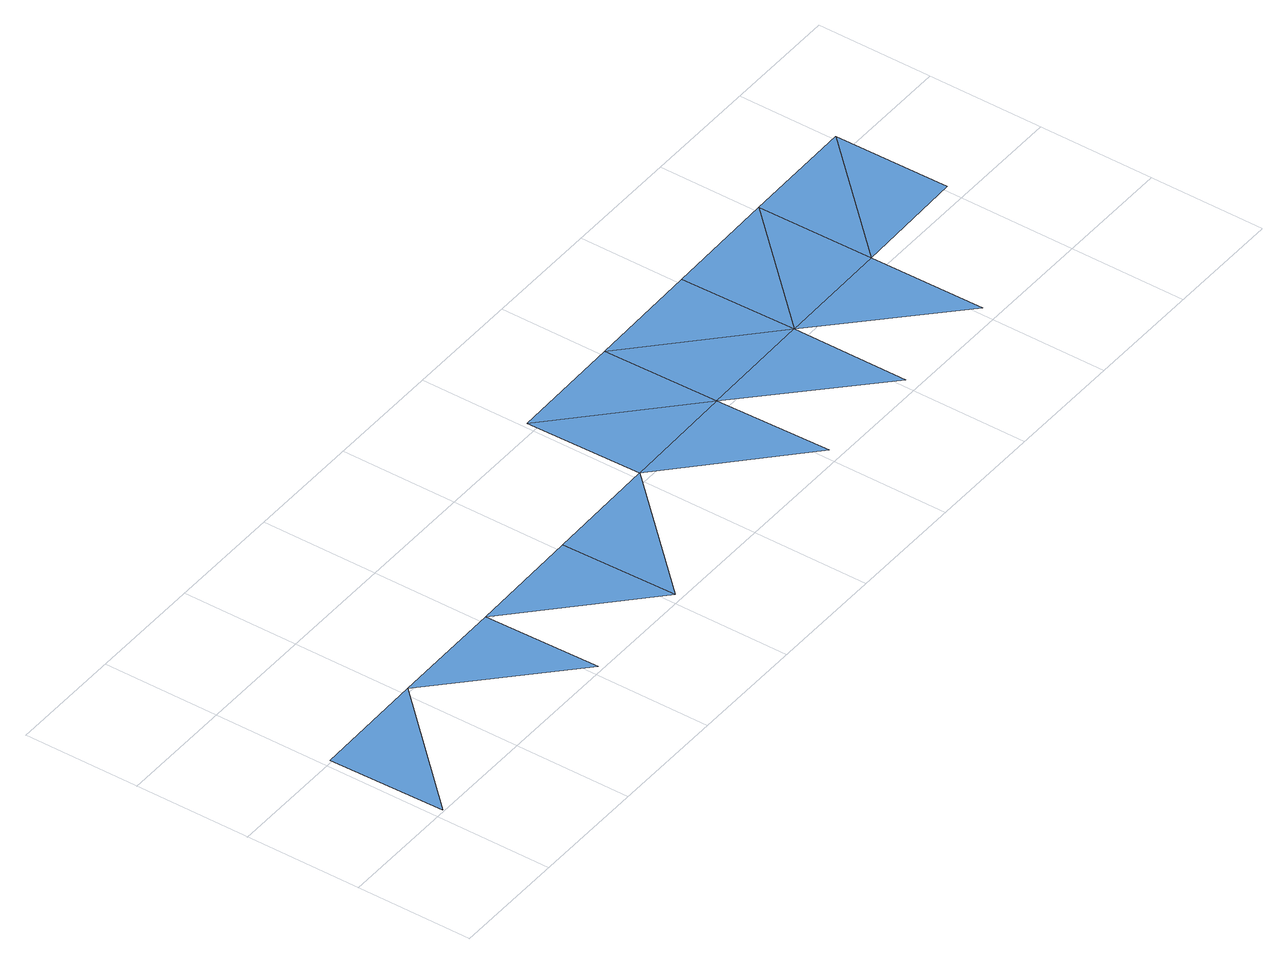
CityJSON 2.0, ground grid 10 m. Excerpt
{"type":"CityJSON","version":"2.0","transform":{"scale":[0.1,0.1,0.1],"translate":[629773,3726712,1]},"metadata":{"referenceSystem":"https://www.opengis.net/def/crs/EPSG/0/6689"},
"CityObjects":{
"waterbody1":{"type":"WaterBody","attributes":{"name":"福岡県津波浸水想定図","class":"1140","function":"2","WaterBodyTsunamiRiskAttribute.description":"1","WaterBodyTsunamiRiskAttribute.rank":"1"},"geometry":[{"type":"MultiSurface","lod":"1","boundaries":[[[0,1,2]],[[3,4,2]],[[5,6,4]]]}]},
"waterbody2":{"type":"WaterBody","attributes":{"name":"福岡県津波浸水想定図","class":"1140","function":"2","WaterBodyTsunamiRiskAttribute.description":"1","WaterBodyTsunamiRiskAttribute.rank":"2"},"geometry":[{"type":"MultiSurface","lod":"1","boundaries":[[[5,7,6]],[[8,7,9]],[[7,10,9]],[[9,11,8]],[[12,9,13]]]}]},
"waterbody3":{"type":"WaterBody","attributes":{"name":"福岡県津波浸水想定図","class":"1140","function":"2","WaterBodyTsunamiRiskAttribute.description":"1","WaterBodyTsunamiRiskAttribute.rank":"3"},"geometry":[{"type":"MultiSurface","lod":"1","boundaries":[[[12,11,9]],[[11,12,14]],[[15,14,12]],[[16,15,12]],[[12,17,16]],[[18,15,16]],[[16,19,18]]]}]}
},
"vertices":[
[6,101,7],[8,1,7],[106,103,7],[208,4,7],[206,104,7],[308,6,7],[306,106,7],
[406,108,7],[404,208,7],[506,110,7],[508,10,7],[504,210,7],[606,112,7],[607,12,6],
[604,212,7],[704,214,7],[706,114,6],[707,14,6],[804,216,6],[805,116,6]
]}
